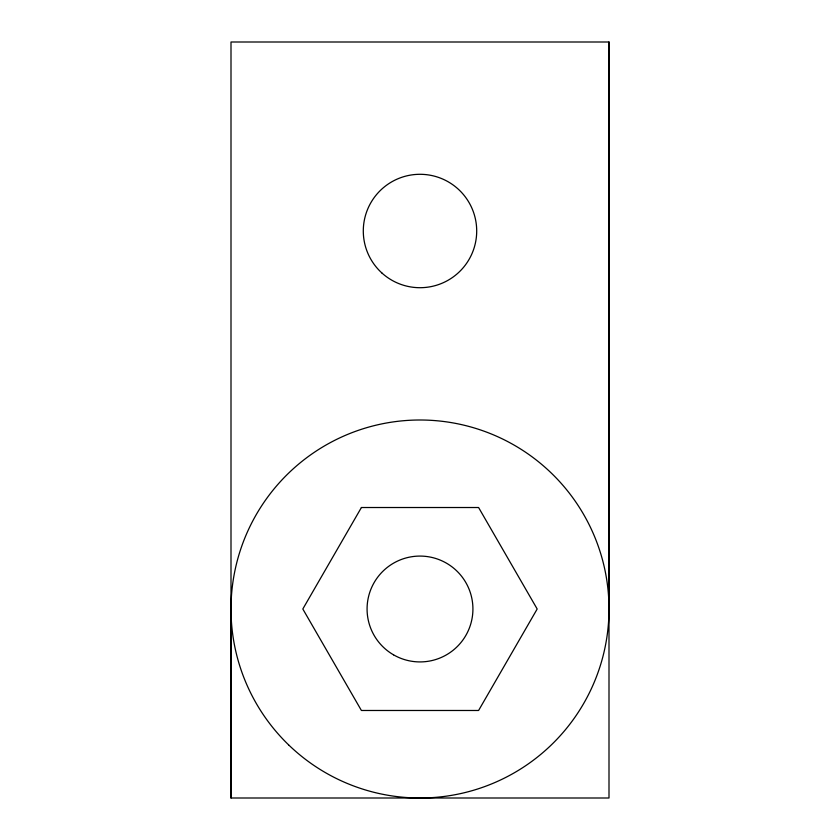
<?xml version="1.0" encoding="UTF-8"?>
<svg xmlns="http://www.w3.org/2000/svg" width="840" height="840" viewBox="0 0 840 840"><rect width="100%" height="100%" fill="white"/><g stroke="black" fill="none" stroke-linecap="round" stroke-linejoin="round"><path stroke-width="1.26" d="M231 798L231 42L609 42L609 798L231 798L231.021 612.129M608.979 605.871L609 42M361.41 507.518L302.82 609L361.41 710.482L478.59 710.482L537.18 609L478.59 507.518L361.41 507.518M381.801 272.906A56.7 56.7 0 0 0 475.388 243.128A56.7 56.7 0 0 0 402.812 176.967A56.7 56.7 0 0 0 381.801 272.906M288.582 744.839A189 189 0 0 0 603.341 654.896A189 189 0 0 0 368.067 427.276A189 189 0 0 0 288.582 744.839M393.54 654.832A52.92 52.92 0 0 0 472.92 609A52.92 52.92 0 0 0 393.54 563.168A52.92 52.92 0 0 0 393.54 654.832"/></g></svg>
